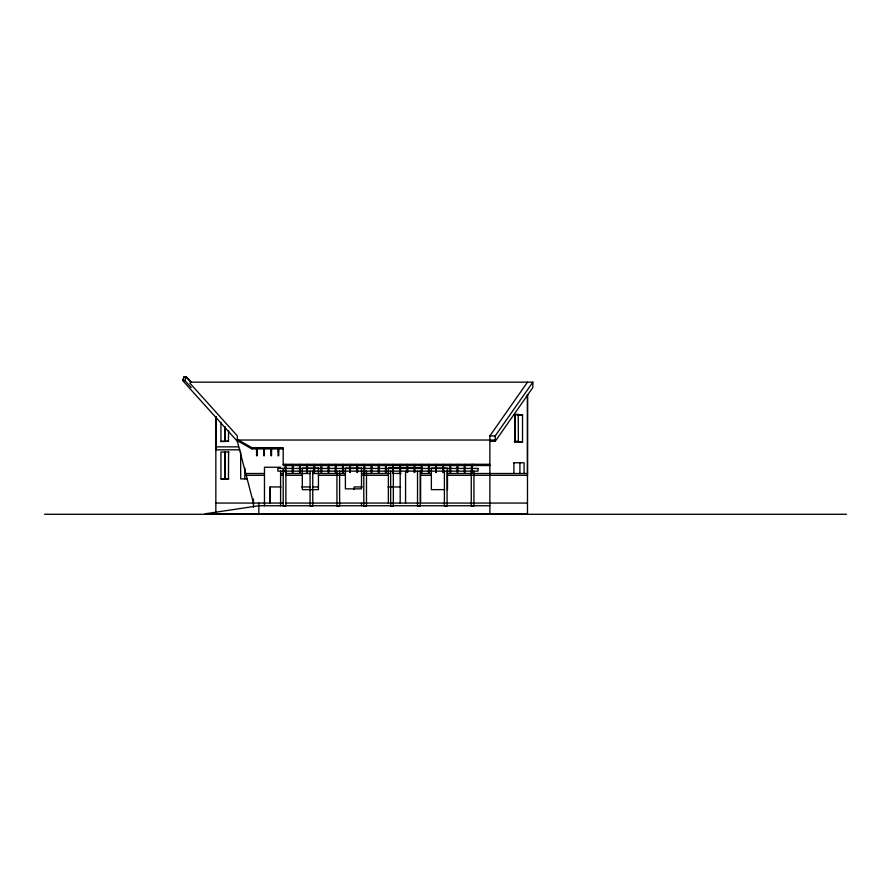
<?xml version="1.0" encoding="UTF-8"?>
<svg xmlns="http://www.w3.org/2000/svg" width="891" height="891" viewBox="0 0 891 891"><rect width="100%" height="100%" fill="white"/><g stroke="black" fill="none" stroke-linecap="round" stroke-linejoin="round"><path stroke-width="1.34" d="M215.845 448.953L215.845 449.81L240.024 449.81M215.845 449.532L215.845 416.543L215.845 512.47M225 478.879L225 452.015M191.186 382.161L186.297 376.726L184.081 376.737L182.7 380.568L237.329 441.268L253.456 503.059M191.186 387.54L184.916 380.568L186.297 376.726M184.092 376.748L182.688 380.557L184.916 380.568M489.872 513.806L489.872 435.899L527.483 382.172M489.872 441.268L495.24 441.268L495.24 435.899L532.851 382.172L190.373 382.172M495.24 441.268L532.851 387.54L532.851 382.172M220.935 422.512L220.935 441.435L228.575 441.268M227.651 441.268L225 441.435L225 427.925M514.397 414.438L518.584 414.438M514.553 414.683L522.538 414.683L522.538 442.125L514.553 442.125M518.373 415.05L522.538 415.05M489.872 435.899L495.24 435.899M237.329 440.031L495.24 440.031M220.935 441.435L225.1 441.435L225.1 426.566M514.397 441.301L518.584 441.301M518.373 441.914L522.538 441.914M215.845 446.848L238.677 446.848M283.204 448.897L251.841 448.897L238.409 441.268L238.409 440.031L251.841 447.672L283.204 447.672L283.204 465.536L489.872 465.525M256.563 451.202L257.232 451.202M263.725 451.202L264.393 451.202M270.886 451.202L271.555 451.202M278.048 451.202L278.727 451.202M228.92 452.015L220.935 452.015L220.935 478.879L228.82 478.879M513.55 462.763L524.075 462.763L524.075 473.511M283.204 464.3L489.872 464.289M280.598 467.24L264.471 467.24L264.471 505.743M420.619 467.797L388.376 467.797L388.376 503.059M285.22 467.864L285.888 467.864M292.382 467.92L293.05 467.92M299.543 467.92L300.211 467.92M306.704 467.92L307.384 467.92M313.866 467.92L314.545 467.92M321.038 467.92L321.707 467.92M328.2 467.92L328.868 467.92M335.361 467.92L336.041 467.92M342.523 467.92L343.202 467.92M349.695 467.92L350.363 467.92M356.857 467.92L357.525 467.92M364.018 467.92L364.686 467.92M371.179 467.92L371.859 467.92M378.352 467.92L379.02 467.92M385.513 467.92L386.182 467.92M392.675 467.92L393.343 467.92M399.836 467.92L400.516 467.92M407.009 467.92L407.677 467.92M414.17 467.92L414.838 467.92M421.332 467.92L422 467.92M428.493 467.92L429.172 467.92M435.666 467.92L436.334 467.92M442.827 467.92L443.495 467.92M449.988 467.92L450.657 467.92M457.15 467.92L457.829 467.92M464.311 467.92L464.991 467.92M471.484 467.92L472.152 467.92M285.888 472.386L285.22 472.386L285.22 464.456M393.343 472.442L392.675 472.442L392.675 464.467M245.749 473.511L264.471 473.511M280.598 473.511L283.371 473.511M286.156 473.511L309.901 473.511M312.585 473.511L317.953 473.511M318.443 473.511L345.396 473.511M361.512 473.511L390.247 473.477M392.931 473.477L400.995 473.477M420.619 473.511L431.367 473.511M447.482 473.511L527.505 473.511M246.206 475.304L264.471 475.304M280.598 475.304L283.305 475.304M286.022 475.304L302.316 475.304M318.443 475.304L345.396 475.304M361.512 475.304L388.376 475.304M420.619 475.304L431.367 475.304M447.482 475.304L527.483 475.304L527.505 394.479L527.483 513.806L205.097 513.806L258.824 505.743L489.872 505.743M220.935 478.879L223.485 478.879M227.651 478.879L225.1 478.879L225.1 452.015M247.386 478.879L240.681 478.879L240.681 452.015M281.033 486.943L270.018 486.943L270.018 503.059M301.693 486.943L309.957 486.943M312.719 486.943L318.221 486.943M362.292 486.943L354.061 486.943L354.061 489.627M387.986 486.943L400.705 486.943M444.798 489.627L431.367 489.627L431.367 468.143L447.482 468.143L447.482 489.627M215.845 503.059L283.349 503.059M286.111 503.059L418.993 503.059M527.483 503.059L420.619 503.059L420.619 471.228M44.55 514.274L846.45 514.274M185.941 376.748L190.819 382.161M189.839 383.13L237.329 435.899L237.329 441.268M519.91 462.763L519.91 473.511M518.217 414.438L518.373 442.125M514.898 414.683L514.898 442.125M514.764 414.438L514.764 441.301M513.895 462.763L513.895 473.511M473.945 471.127L473.945 506.055L471.261 506.055L471.261 471.127M473.388 464.289L473.388 465.536M472.152 464.467L472.152 472.442L471.484 472.442L471.484 464.467M464.991 464.467L464.991 472.442L464.311 472.442L464.311 464.467M457.829 464.467L457.829 472.442L457.15 472.442L457.15 464.467M450.657 464.467L450.657 472.442L449.988 472.442L449.988 464.467M447.082 471.127L447.082 506.055L444.397 506.055L444.397 471.127M443.495 464.467L443.495 472.442L442.827 472.442L442.827 464.467M436.334 464.467L436.334 472.442L435.666 472.442L435.666 464.467M429.172 464.467L429.172 472.442L428.493 472.442L428.493 464.467M422 464.467L422 472.442L421.332 472.442L421.332 464.467M420.218 471.127L420.218 506.055L417.523 506.055L417.523 471.127M414.838 464.467L414.838 472.442L414.17 472.442L414.17 464.467M407.677 464.467L407.677 472.442L407.009 472.442L407.009 464.467M405.561 471.372L405.561 503.059M400.516 464.467L400.516 472.442L399.836 472.442L399.836 464.467M400.182 467.007L400.182 503.059M393.343 464.467L393.343 506.055L390.659 506.055L390.659 471.127M386.182 464.467L386.182 472.442L385.513 472.442L385.513 464.467M379.02 464.467L379.02 472.442L378.352 472.442L378.352 464.467M371.859 464.467L371.859 472.442L371.179 472.442L371.179 464.467M366.479 471.127L366.479 506.055L363.795 506.055L363.795 471.127M364.686 464.467L364.686 472.442L364.018 472.442L364.018 464.467M361.512 503.059L361.512 505.743M357.525 464.467L357.525 472.442L356.857 472.442L356.857 464.467M350.363 464.467L350.363 472.442L349.695 472.442L349.695 464.467M343.202 464.467L343.202 472.442L342.523 472.442L342.523 464.467M339.616 471.127L339.616 506.055L336.932 506.055L336.932 471.127M336.041 464.467L336.041 472.442L335.361 472.442L335.361 464.467M328.868 464.467L328.868 472.442L328.2 472.442L328.2 464.467M321.707 464.467L321.707 472.442L321.038 472.442L321.038 464.467M314.545 464.467L314.545 472.442L313.866 472.442L313.866 464.467M312.752 471.127L312.752 506.055L310.068 506.055L310.068 471.127M307.384 464.467L307.384 472.442L306.704 472.442L306.704 464.467M300.211 464.467L300.211 472.442L299.543 472.442L299.543 464.467M293.05 464.467L293.05 472.442L292.382 472.442L292.382 464.467M285.888 464.434L285.888 506.055L283.204 506.055L283.204 468.443M280.598 471.005L280.598 505.743M278.727 448.329L278.727 455.724L278.048 455.724L278.048 448.329M271.555 448.329L271.555 455.724L270.886 455.724L270.886 448.329M270.274 486.943L270.274 503.059M264.393 448.329L264.393 455.724L263.725 455.724L263.725 448.329M258.824 503.059L258.824 513.806M257.232 448.329L257.232 455.724L256.563 455.724L256.563 448.329M253.456 498.96L253.456 507.09M251.841 447.672L251.841 448.897M244.847 468.131L244.847 478.879M228.575 430.52L228.475 441.268M228.575 452.015L228.475 478.879M318.443 468.143L302.316 468.143L302.316 489.627L318.443 489.627L318.443 468.143M361.512 468.143L345.396 468.143L345.396 488.847L361.512 488.847L361.512 468.143M478.055 468.443L277.825 468.443L277.825 471.127L478.055 471.127L478.055 468.443"/></g></svg>
